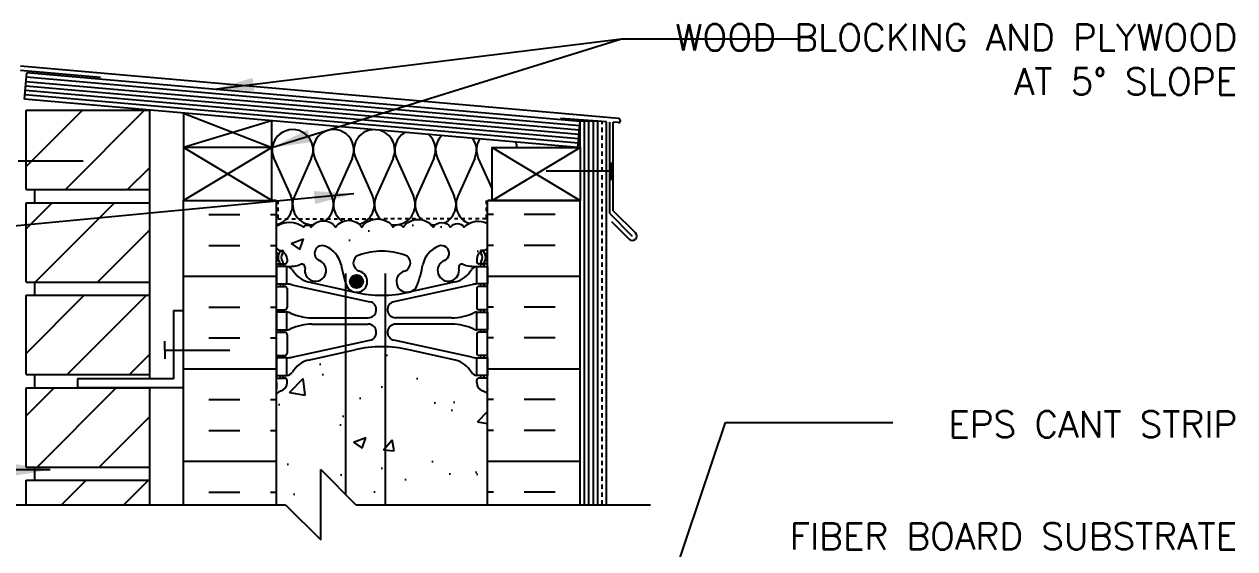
# Model space of a CAD drawing. Header units: inches. Extents: x 85 to 175, y 207.7 to 280.6.
# Drawn here: x 102.74 to 137.09, y 264.83 to 279.72 of the extents above; entities that cross this region are included whole.
import ezdxf

# ---------------------------------------------------------------- set-up
doc = ezdxf.new("R2010")
doc.units = ezdxf.units.IN
doc.header["$LTSCALE"] = 0.5
doc.header["$MEASUREMENT"] = 0
doc.linetypes.add('DASHED2', pattern=[0.375, 0.25, -0.125])
for name, color, linetype in [('HATCH', 12, 'Continuous'), ('line25', 2, 'Continuous'), ('LINE3', 3, 'Continuous'), ('LINE50', 5, 'Continuous'), ('LINE9', 9, 'Continuous'), ('TEXT', 4, 'Continuous'), ('Web_Edge', 9, 'Continuous')]:
    doc.layers.add(name, color=color, linetype=linetype)
doc.styles.add('DIM', font='romans.shx', dxfattribs={"width": 0.7})
doc.styles.add('ROMANS', font='romans.shx', dxfattribs={"height": 1.125})
doc.dimstyles.new('ext_12', dxfattribs={"dimscale": 12, "dimtxt": 0.09375, "dimasz": 0.09375, "dimexe": 0.09375, "dimexo": 0.0625, "dimgap": 0.0625, "dimtad": 1, "dimdec": 1, "dimzin": 3, "dimdsep": 46, "dimlunit": 4, "dimtxsty": 'DIM', "dimcen": 0.09, "dimdle": 0.09375, "dimclrt": 4, "dimadec": 0, "dimazin": 0, "dimtfac": 1, "dimtdec": 1, "dimtmove": 2, "dimatfit": 3, "dimfxl": 1, "dimfrac": 2, "dimtolj": 1, "dimtzin": 0, "dimarcsym": 0})

msp = doc.modelspace()

# ---------------------------------------------------------------- hatches: boundary and pattern name
at = {"layer": 'HATCH'}
h = msp.add_hatch(dxfattribs=at)
h.set_pattern_fill('ANSI31', color=256, scale=10, style=0)
h.set_pattern_definition([(45, (104.1332, 266.4127), (-0.883883, 0.883883), [])])
h.paths.add_polyline_path([(106.296, 266.78), (102.796, 266.78), (102.796, 266.085), (106.296, 266.085)])
h.paths.add_polyline_path([(106.296, 269.405), (102.796, 269.405), (102.796, 267.155), (106.296, 267.155)])
h.paths.add_polyline_path([(106.296, 272.03), (102.796, 272.03), (102.796, 269.78), (106.296, 269.78)])
h.paths.add_polyline_path([(106.296, 274.655), (102.796, 274.655), (102.796, 272.405), (106.296, 272.405)])
h.paths.add_polyline_path([(106.296, 277.28), (102.796, 277.28), (102.796, 275.03), (106.296, 275.03)])
h.paths.add_polyline_path([(106.299, 245.148), (102.796, 245.148), (102.796, 242.898), (106.299, 242.898)])
h.paths.add_polyline_path([(106.3, 247.773), (102.796, 247.773), (102.796, 245.523), (106.299, 245.523)])
h.paths.add_polyline_path([(106.3, 250.398), (102.796, 250.398), (102.796, 248.148), (106.3, 248.148)])
h.paths.add_polyline_path([(106.301, 253.023), (102.796, 253.023), (102.796, 250.773), (106.3, 250.773)])
h.paths.add_polyline_path([(106.3, 255.648), (102.796, 255.648), (102.796, 253.398), (106.301, 253.398)])
h.paths.add_polyline_path([(106.299, 258.273), (102.796, 258.273), (102.796, 256.023), (106.3, 256.023)])
h.paths.add_polyline_path([(106.298, 260.898), (102.796, 260.898), (102.796, 258.648), (106.299, 258.648)])
h.paths.add_polyline_path([(106.297, 263.585), (102.796, 263.585), (102.796, 261.273), (106.298, 261.273)])
h.paths.add_polyline_path([(106.296, 229.398), (102.796, 229.398), (102.796, 227.588), (106.296, 227.588)])
h.paths.add_polyline_path([(106.297, 232.023), (102.796, 232.023), (102.796, 229.773), (106.296, 229.773)])
h.paths.add_polyline_path([(106.297, 234.648), (102.796, 234.648), (102.796, 232.398), (106.297, 232.398)])
h.paths.add_polyline_path([(106.298, 237.273), (104.258, 237.273), (102.796, 237.273), (102.796, 235.023), (106.297, 235.023)])
h.paths.add_polyline_path([(106.298, 239.898), (102.796, 239.898), (102.796, 237.648), (106.298, 237.648)])
h.paths.add_polyline_path([(106.299, 242.523), (102.796, 242.523), (102.796, 240.273), (106.298, 240.273)])
h = msp.add_hatch(dxfattribs=at)
h.set_pattern_fill('INSUL', color=256, scale=7, style=0)
h.set_pattern_definition([(0, (-2816.268, -139.5568), (0, 2.625), []), (0, (-2816.268, -138.6818), (0, 2.625), [0.875, -0.875]), (0, (-2816.268, -137.8068), (0, 2.625), [0.875, -0.875])])
h.paths.add_polyline_path([(107.269, 266.085), (109.894, 266.085), (109.894, 274.717), (107.269, 274.717)])
h = msp.add_hatch(dxfattribs=at)
h.set_pattern_fill('INSUL', color=256, scale=7, style=0)
h.set_pattern_definition([(180, (3042.0552, -139.5568), (0, 2.625), []), (180, (3042.0552, -138.6818), (0, 2.625), [0.875, -0.875]), (180, (3042.0552, -137.8068), (0, 2.625), [0.875, -0.875])])
h.paths.add_polyline_path([(115.894, 266.085), (118.519, 266.085), (118.519, 274.717), (115.894, 274.717)])
h = msp.add_hatch(dxfattribs=at)
h.set_pattern_fill('AR-CONC', color=256, scale=0.5)
h.set_pattern_definition([(50, (0, 0), (3.5863, -0.31376), [0.375, -4.125]), (355, (0, 0), (-0.693757, 3.76096), [0.3, -3.3]), (100.4514, (0.299, -0.026), (2.892544, 3.4472), [0.3187, -3.50571]), (46.1842, (0, 1), (5.336207, -0.827596), [0.5625, -6.1875]), (96.6356, (0.4447, 0.931), (4.67331, 4.87059), [0.47805, -5.25857]), (351.1842, (0, 1), (4.67331, 4.87059), [0.45, -4.95]), (21, (0.5, 0.75), (2.984535, -2.013094), [0.375, -4.125]), (326, (0.5, 0.75), (1.216577, 3.62575), [0.3, -3.3]), (71.4514, (0.7487, 0.5822), (4.20111, 1.612656), [0.3187, -3.50571]), (37.5, (0, 0), (0.060799, 1.664469), [0, -3.26, 0, -3.35, 0, -3.3125]), (7.5, (0, 0), (1.315348, 1.972059), [0, -1.91, 0, -3.185, 0, -1.2625]), (327.5, (-1.115, 0), (2.669112, -0.1127744), [0, -1.25, 0, -3.9, 0, -5.175]), (317.5, (-1.615, 0), (2.91593, 0.500525), [0, -1.625, 0, -2.59, 0, -3.675])])
h.paths.add_polyline_path([(115.894, 230.366, 0.082415), (115.75, 230.445, -0.317837), (115.584, 230.681), (115.584, 230.748, -0.414214), (115.646, 230.811), (115.694, 230.811), (115.694, 230.881), (115.589, 230.881, -0.188973), (115.433, 230.976, 0.196323), (114.984, 231.322), (113.662, 231.613, 0.057795), (112.894, 231.702, 0.057795), (112.126, 231.613), (110.804, 231.322, 0.196323), (110.355, 230.976, -0.188973), (110.199, 230.881), (110.094, 230.881), (110.094, 230.811), (110.141, 230.811, -0.414214), (110.204, 230.748), (110.204, 230.681, -0.317837), (110.037, 230.445, 0.082415), (109.894, 230.366), (109.894, 227.588), (110.55, 227.588), (111.55, 228.588), (111.55, 227.588), (111.55, 226.588), (112.55, 227.588), (115.894, 227.588)])
h.paths.add_polyline_path([(115.894, 236.585), (115.894, 238.674, 0.064398), (115.784, 238.74), (115.694, 238.74), (115.694, 238.781, -0.249069), (115.584, 238.989), (115.584, 239.056, -0.414214), (115.646, 239.119), (115.694, 239.119), (115.694, 239.189), (115.589, 239.189, 0.10046), (115.195, 239.131, -0.601435), (115.075, 239.236, 2.182095), (114.665, 239.023, -1), (114.502, 238.615, -0.24438), (114.054, 239.136, 0.053157), (113.888, 239.75, 1.553132), (113.529, 239.325, -0.735593), (113.542, 238.867, -0.082755), (112.894, 238.759, -0.082755), (112.245, 238.867, -0.735593), (112.258, 239.325, 1.553132), (111.9, 239.75, 0.053157), (111.734, 239.136, -0.24438), (111.285, 238.615, -1), (111.122, 239.023, 2.182095), (110.712, 239.236, -0.601435), (110.592, 239.131, 0.10046), (110.199, 239.189), (110.094, 239.189), (110.094, 239.119), (110.141, 239.119, -0.414214), (110.204, 239.056), (110.204, 238.989, -0.249069), (110.094, 238.781), (110.094, 238.74), (110.004, 238.74, 0.064398), (109.894, 238.674), (109.894, 236.585), (109.894, 234.496, 0.064398), (110.004, 234.43), (110.094, 234.43), (110.094, 234.388, -0.249069), (110.204, 234.181), (110.204, 234.113, -0.414214), (110.141, 234.051), (110.094, 234.051), (110.094, 233.981), (110.199, 233.981, 0.10046), (110.592, 234.038, -0.601435), (110.712, 233.933, 2.182095), (111.122, 234.146, -1), (111.285, 234.555, -0.24438), (111.734, 234.034, 0.053157), (111.9, 233.42, 1.553132), (112.258, 233.844, -0.735593), (112.245, 234.302, -0.082755), (112.894, 234.41, -0.082755), (113.542, 234.302, -0.735593), (113.529, 233.844, 1.553132), (113.888, 233.42, 0.053157), (114.054, 234.034, -0.24438), (114.502, 234.555, -1), (114.665, 234.146, 2.182095), (115.075, 233.933, -0.601435), (115.195, 234.038, 0.10046), (115.589, 233.981), (115.694, 233.981), (115.694, 234.051), (115.646, 234.051, -0.414214), (115.584, 234.113), (115.584, 234.181, -0.249069), (115.694, 234.388), (115.694, 234.43), (115.784, 234.43, 0.064398), (115.894, 234.496)])
h.paths.add_polyline_path([(115.75, 242.724, 0.082415), (115.894, 242.803), (115.894, 248.366, 0.082415), (115.75, 248.445, -0.317837), (115.584, 248.681), (115.584, 248.748, -0.414214), (115.646, 248.811), (115.694, 248.811), (115.694, 248.881), (115.589, 248.881, -0.188973), (115.433, 248.976, 0.196323), (114.984, 249.322), (113.662, 249.613, 0.039111), (113.144, 249.692), (113.144, 246.033), (113.422, 246.033), (113.422, 245.806), (113.163, 245.806), (112.894, 245.806), (112.365, 245.806), (112.365, 246.033), (112.644, 246.033), (112.644, 249.692, 0.039111), (112.126, 249.613), (110.804, 249.322, 0.196323), (110.355, 248.976, -0.188973), (110.199, 248.881), (110.094, 248.881), (110.094, 248.811), (110.141, 248.811, -0.414214), (110.204, 248.748), (110.204, 248.681, -0.317837), (110.037, 248.445, 0.082415), (109.894, 248.366), (109.894, 242.803, 0.082415), (110.037, 242.724, -0.317837), (110.204, 242.489), (110.204, 242.421, -0.414214), (110.141, 242.359), (110.094, 242.359), (110.094, 242.289), (110.199, 242.289, -0.188973), (110.355, 242.194, 0.196323), (110.804, 241.848), (112.126, 241.557, 0.057795), (112.894, 241.468, 0.057795), (113.662, 241.557), (114.984, 241.848, 0.196323), (115.433, 242.194, -0.188973), (115.589, 242.289), (115.694, 242.289), (115.694, 242.359), (115.646, 242.359, -0.414214), (115.584, 242.421), (115.584, 242.489, -0.317837)])
h.paths.add_polyline_path([(115.894, 256.674, 0.064398), (115.784, 256.74), (115.694, 256.74), (115.694, 256.781, -0.249069), (115.584, 256.989), (115.584, 257.056, -0.414214), (115.646, 257.119), (115.694, 257.119), (115.694, 257.189), (115.589, 257.189, 0.10046), (115.195, 257.131, -0.601435), (115.075, 257.236, 2.182095), (114.665, 257.023, -1), (114.502, 256.615, -0.24438), (114.054, 257.136, 0.053157), (113.888, 257.75, 1.553132), (113.529, 257.325, -0.735593), (113.542, 256.867, -0.082755), (112.894, 256.759, -0.082755), (112.245, 256.867, -0.735593), (112.258, 257.325, 1.553132), (111.9, 257.75, 0.053157), (111.734, 257.136, -0.24438), (111.285, 256.615, -1), (111.122, 257.023, 2.182095), (110.712, 257.236, -0.601435), (110.592, 257.131, 0.10046), (110.199, 257.189), (110.094, 257.189), (110.094, 257.119), (110.141, 257.119, -0.414214), (110.204, 257.056), (110.204, 256.989, -0.249069), (110.094, 256.781), (110.094, 256.74), (110.004, 256.74, 0.064398), (109.894, 256.674), (109.894, 254.585), (109.894, 252.374, 0.035064), (109.968, 252.336, -0.068878), (110.004, 252.394, -1.01992), (110.074, 252.337, 0.373015), (110.079, 252.128, -1), (110.013, 252.067, -0.121969), (109.955, 252.172, -0.434164), (109.936, 252.151), (109.894, 252.151), (109.894, 251.411), (110.141, 251.411, -0.414214), (110.204, 251.348), (110.204, 250.813, -0.414214), (110.141, 250.751), (110.094, 250.751), (110.094, 250.681), (110.199, 250.681), (110.199, 250.181), (110.094, 250.181), (110.094, 250.111), (110.141, 250.111, -0.414214), (110.204, 250.048), (110.204, 249.513, -0.414214), (110.141, 249.451), (110.094, 249.451), (110.094, 249.381), (110.199, 249.381, 0.036537), (110.343, 249.405), (112.273, 249.825), (110.259, 249.825), (110.259, 250.085), (112.119, 250.085), (112.119, 252.537), (111.088, 252.537, -0.238221), (111.285, 252.555, -0.014555), (111.325, 252.537), (112.119, 252.537), (112.119, 252.585), (115.894, 252.585)])
h.paths.add_polyline_path([(110.004, 252.43), (110.094, 252.43), (110.094, 252.388, 0.063723), (110.037, 252.417, -0.017922)], flags=16)
h.paths.add_polyline_path([(110.199, 251.981), (110.199, 251.481), (109.899, 251.481), (109.899, 251.981)], flags=16)
h.paths.add_polyline_path([(115.894, 263.585), (112.157, 263.585), (111.157, 264.585), (111.157, 262.585), (110.157, 263.585), (109.894, 263.585), (109.894, 260.803, 0.082415), (110.037, 260.724, -0.317837), (110.204, 260.489), (110.204, 260.421, -0.414214), (110.141, 260.359), (110.094, 260.359), (110.094, 260.289), (110.199, 260.289, -0.188973), (110.355, 260.194, 0.196323), (110.804, 259.848), (112.126, 259.557, 0.057795), (112.894, 259.468, 0.057795), (113.662, 259.557), (114.984, 259.848, 0.196323), (115.433, 260.194, -0.188973), (115.589, 260.289), (115.694, 260.289), (115.694, 260.359), (115.646, 260.359, -0.414214), (115.584, 260.421), (115.584, 260.489, -0.317837), (115.75, 260.724, 0.082415), (115.894, 260.803)])
h.paths.add_polyline_path([(115.894, 269.234, 0.082415), (115.75, 269.313, -0.317837), (115.584, 269.549), (115.584, 269.616, -0.414214), (115.646, 269.679), (115.694, 269.679), (115.694, 269.749), (115.589, 269.749, -0.188973), (115.433, 269.844, 0.196323), (114.984, 270.19), (113.662, 270.481, 0.057795), (112.894, 270.57, 0.057795), (112.126, 270.481), (110.804, 270.19, 0.196323), (110.355, 269.844, -0.188973), (110.199, 269.749), (110.094, 269.749), (110.094, 269.679), (110.141, 269.679, -0.414214), (110.204, 269.616), (110.204, 269.549, -0.317837), (110.037, 269.313, 0.082415), (109.894, 269.234), (109.894, 266.085), (110.157, 266.085), (111.157, 265.085), (111.157, 267.085), (112.157, 266.085), (115.894, 266.085)])
h.paths.add_polyline_path([(114.502, 273.423, -1), (114.665, 273.014, 2.182095), (115.075, 272.801, -0.601435), (115.195, 272.906, 0.10046), (115.589, 272.849), (115.694, 272.849), (115.694, 272.919), (115.646, 272.919, -0.414214), (115.584, 272.981), (115.584, 273.049, -0.249069), (115.694, 273.256), (115.694, 273.298), (115.784, 273.298, 0.064398), (115.894, 273.364), (115.894, 274.068, 0.336749), (115.232, 273.963, 0.520567), (114.845, 273.963, 0.520567), (114.345, 273.963, 0.520567), (113.499, 273.963, 0.520567), (113.216, 273.963, 0.520567), (112.322, 273.963, 0.520567), (111.582, 273.963, 0.520567), (110.889, 273.963, 0.520567), (110.669, 273.963, 0.321585), (109.894, 273.988), (109.894, 273.364, 0.064398), (110.004, 273.298), (110.094, 273.298), (110.094, 273.256, -0.249069), (110.204, 273.049), (110.204, 272.981, -0.414214), (110.141, 272.919), (110.094, 272.919), (110.094, 272.849), (110.199, 272.849, 0.10046), (110.592, 272.906, -0.601435), (110.712, 272.801, 2.182095), (111.122, 273.014, -1), (111.285, 273.423, -0.24438), (111.734, 272.902, 0.053157), (111.9, 272.288, 1.553132), (112.258, 272.712, -0.735593), (112.245, 273.17, -0.082755), (112.894, 273.278, -0.082755), (113.542, 273.17, -0.735593), (113.529, 272.712, 1.553132), (113.888, 272.288, 0.053157), (114.054, 272.902, -0.24438)])
at = {"layer": 'LINE3'}
h = msp.add_hatch(color=256, dxfattribs=at)
h.paths.add_polyline_path([(112.36, 272.453, 0.831395), (111.991, 272.453)])
h.paths.add_polyline_path([(112.363, 272.419, 0.045935), (112.36, 272.453), (111.991, 272.453, 0.045935), (111.988, 272.419, 1)])

# ---------------------------------------------------------------- linework, layer by layer
at = {"layer": 'HATCH'}
for p, q in [((119.61, 277.044), (102.644, 278.529)), ((104.909, 278.205), (102.644, 278.403)), ((118.486, 276.59), (102.79, 277.964)), ((118.496, 276.715), (102.801, 278.088)), ((118.507, 276.839), (102.812, 278.213)), ((118.464, 276.341), (102.768, 277.715)), ((118.475, 276.466), (102.779, 277.839)), ((107.269, 277.195), (109.769, 276.217)), ((109.758, 276.978), (107.269, 276.217)), ((119.269, 276.951), (117.962, 277.042)), ((118.644, 266.085), (118.644, 276.968)), ((118.769, 266.085), (118.769, 276.968)), ((118.894, 266.085), (118.894, 276.968)), ((119.269, 266.085), (119.269, 276.951)), ((119.362, 274.346), (119.362, 276.943)), ((119.6, 276.931), (119.456, 276.94)), ((119.456, 274.429), (119.456, 276.94)), ((109.769, 274.717), (107.269, 276.217)), ((109.769, 276.217), (107.269, 274.717)), ((116.019, 274.717), (118.519, 276.217)), ((116.019, 276.217), (118.519, 274.717)), ((109.832, 275.913), (110.311, 274.84)), ((110.891, 275.914), (110.412, 274.84)), ((110.991, 275.913), (111.47, 274.84)), ((112.05, 275.914), (111.571, 274.84)), ((112.15, 275.913), (112.63, 274.84)), ((113.209, 275.914), (112.73, 274.84)), ((113.309, 275.913), (113.789, 274.84)), ((114.368, 275.914), (113.889, 274.84)), ((114.468, 275.913), (114.948, 274.84)), ((115.527, 275.914), (115.049, 274.84)), ((115.628, 275.913), (116.019, 275.039)), ((119.362, 274.346), (119.999, 273.709)), ((119.412, 274.119), (119.911, 273.621)), ((119.456, 274.429), (120.087, 273.798))]:
    msp.add_line(p, q, dxfattribs=at)
at = {"layer": 'HATCH', "color": 6, "linetype": 'DASHED2', "ltscale": 0.5}
for points in [[(108.581, 274.717), (109.938, 274.717), (109.938, 274.196), (112.894, 274.196)], [(117.206, 274.717), (115.85, 274.717), (115.85, 274.196), (112.894, 274.196)]]:
    msp.add_lwpolyline(points, dxfattribs=at)
at = {"layer": 'HATCH'}
msp.add_lwpolyline([(109.894, 273.988, -0.321585), (110.669, 273.963, -0.520567), (110.889, 273.963, -0.520567), (111.582, 273.963, -0.520567), (112.322, 273.963, -0.520567), (113.216, 273.963, -0.520567), (113.499, 273.963, -0.520567), (114.345, 273.963, -0.520567), (114.845, 273.963, -0.520567), (115.232, 273.963, -0.336749), (115.894, 274.068)], format="xyb", dxfattribs=at)
for centre, radius, start, end in [((119.605, 276.988), 0.0567, 265, 85), ((110.361, 276.15), 0.58, 335.9664, 204.0694), ((111.52, 276.15), 0.58, 335.9664, 204.0694), ((112.68, 276.15), 0.58, 95.5654, 204.0694), ((112.68, 276.15), 0.58, 335.9664, 74.4346), ((113.839, 276.15), 0.58, 121.0207, 204.0694), ((113.839, 276.15), 0.58, 335.9664, 48.9793), ((114.998, 276.15), 0.58, 135.6124, 204.0694), ((114.998, 276.15), 0.58, 335.9664, 34.3876), ((116.157, 276.15), 0.58, 147.5967, 204.0694), ((116.157, 276.15), 0.58, 6.6407, 22.4033), ((109.782, 274.604), 0.58, 281.1403, 24.0694), ((110.941, 274.604), 0.58, 155.9664, 270), ((110.941, 274.604), 0.58, 306.8576, 24.0694), ((112.1, 274.604), 0.58, 155.9664, 236.3673), ((112.1, 274.604), 0.58, 284.902, 24.0694), ((113.26, 274.604), 0.58, 155.9664, 225.678), ((113.259, 274.604), 0.58, 281.4231, 24.0694), ((114.419, 274.604), 0.58, 155.9664, 228.2793), ((114.418, 274.604), 0.58, 296.0284, 24.0694), ((115.578, 274.604), 0.58, 155.9664, 248.3593), ((115.578, 274.604), 0.58, 297.6798, 302.977), ((110.941, 274.604), 0.58, 270, 270.0458), ((113.26, 274.604), 0.58, 259.8878, 270), ((113.259, 274.604), 0.58, 270, 273.6965), ((114.419, 274.604), 0.58, 255.8368, 268.3302), ((119.999, 273.709), 0.125, 225, 45)]:
    msp.add_arc(centre, radius, start, end, dxfattribs=at)
at = {"layer": 'line25'}
for p, q in [((102.757, 277.59), (102.823, 278.337)), ((118.518, 276.964), (102.823, 278.337)), ((118.453, 276.217), (102.757, 277.59)), ((102.796, 275.03), (102.796, 277.28)), ((102.796, 277.28), (106.296, 277.28)), ((106.296, 277.28), (106.296, 269.66)), ((107.269, 277.195), (107.269, 274.717)), ((109.769, 274.717), (109.769, 276.977)), ((118.453, 276.217), (118.518, 276.964)), ((118.519, 276.217), (118.519, 276.968)), ((119.019, 276.968), (118.519, 276.968)), ((119.019, 266.085), (119.019, 276.968)), ((109.769, 276.217), (107.269, 276.217)), ((102.796, 275.03), (106.296, 275.03)), ((103.046, 274.655), (103.046, 275.03)), ((103.046, 274.655), (103.046, 275.03)), ((102.796, 272.405), (102.796, 274.655)), ((102.796, 274.655), (106.296, 274.655)), ((107.269, 274.717), (109.769, 274.717)), ((109.894, 274.717), (109.769, 274.717)), ((109.894, 274.717), (109.894, 266.085)), ((115.894, 274.717), (116.019, 274.717)), ((115.894, 266.085), (115.894, 274.717)), ((102.796, 272.405), (106.296, 272.405)), ((103.046, 272.03), (103.046, 272.405)), ((103.046, 272.03), (103.046, 272.405)), ((102.796, 269.78), (102.796, 272.03)), ((102.796, 272.03), (106.296, 272.03)), ((102.796, 269.78), (106.296, 269.78)), ((103.046, 269.405), (103.046, 269.78)), ((103.046, 269.405), (103.046, 269.78)), ((102.796, 267.155), (102.796, 269.405)), ((102.796, 269.405), (106.296, 269.405)), ((106.296, 269.41), (106.296, 266.085)), ((102.796, 267.155), (106.296, 267.155)), ((103.046, 266.78), (103.046, 267.155)), ((103.046, 266.78), (103.046, 267.155)), ((102.796, 266.085), (102.796, 266.78)), ((102.796, 266.78), (106.296, 266.78))]:
    msp.add_line(p, q, dxfattribs=at)
msp.add_lwpolyline([(118.519, 276.217), (118.519, 274.717), (116.019, 274.717), (116.019, 276.217)], close=True, dxfattribs=at)
at = {"layer": 'LINE3'}
for p, q in [((111.871, 266.372), (111.871, 272.648)), ((112.994, 266.085), (112.994, 272.648))]:
    msp.add_line(p, q, dxfattribs=at)
msp.add_circle((112.175, 272.419), 0.188, dxfattribs=at)
at = {"layer": 'LINE50', "color": 9, "linetype": 'DASHED2'}
msp.add_line((119.144, 266.085), (119.144, 276.959), dxfattribs=at)
at = {"layer": 'LINE50'}
for p, q in [((107.269, 274.717), (109.894, 274.717)), ((107.269, 266.085), (107.269, 274.717)), ((115.894, 274.717), (118.519, 274.717)), ((118.519, 266.085), (118.519, 274.717))]:
    msp.add_line(p, q, dxfattribs=at)
at = {"layer": 'LINE9'}
for p, q in [((102.575, 275.842), (104.421, 275.842)), ((119.397, 275.546), (117.551, 275.546)), ((119.397, 275.546), (119.397, 275.796)), ((119.397, 275.546), (119.397, 275.296)), ((106.981, 271.597), (106.981, 269.66)), ((106.981, 271.597), (107.231, 271.597)), ((106.731, 270.472), (106.731, 270.722)), ((106.731, 270.472), (108.576, 270.472)), ((106.731, 270.472), (106.731, 270.222)), ((106.981, 269.66), (104.258, 269.66)), ((104.258, 269.66), (104.258, 269.41)), ((104.258, 269.41), (107.258, 269.41)), ((111.157, 265.085), (111.157, 267.085)), ((112.157, 266.085), (111.157, 267.085)), ((101.796, 266.085), (110.157, 266.085)), ((110.157, 266.085), (111.157, 265.085)), ((112.157, 266.085), (120.519, 266.085))]:
    msp.add_line(p, q, dxfattribs=at)
at = {"layer": 'Web_Edge'}
for p, q in [((110.004, 273.298), (110.094, 273.298)), ((110.094, 273.298), (110.094, 273.256)), ((115.784, 273.298), (115.694, 273.298)), ((115.694, 273.298), (115.694, 273.256)), ((109.894, 273.019), (109.936, 273.019)), ((109.894, 272.919), (110.141, 272.919)), ((110.004, 272.919), (110.004, 272.849)), ((110.094, 272.919), (110.094, 272.849)), ((110.204, 273.049), (110.204, 272.981)), ((115.584, 273.049), (115.584, 272.981)), ((115.894, 272.919), (115.646, 272.919)), ((115.694, 272.919), (115.694, 272.849)), ((115.784, 272.919), (115.784, 272.849)), ((115.894, 273.019), (115.852, 273.019)), ((110.804, 272.408), (112.126, 272.117)), ((114.984, 272.408), (113.662, 272.117)), ((109.894, 272.279), (110.141, 272.279)), ((110.004, 272.349), (110.004, 272.279)), ((110.094, 272.349), (110.094, 272.279)), ((110.204, 272.216), (110.204, 271.681)), ((110.343, 272.325), (112.554, 271.844)), ((115.445, 272.325), (113.233, 271.844)), ((115.584, 272.216), (115.584, 271.681)), ((115.894, 272.279), (115.646, 272.279)), ((115.694, 272.349), (115.694, 272.279)), ((115.784, 272.349), (115.784, 272.279)), ((109.894, 271.619), (110.141, 271.619)), ((110.004, 271.619), (110.004, 271.549)), ((110.094, 271.619), (110.094, 271.549)), ((110.908, 271.389), (112.505, 271.389)), ((114.879, 271.389), (113.283, 271.389)), ((115.894, 271.619), (115.646, 271.619)), ((115.694, 271.619), (115.694, 271.549)), ((115.784, 271.619), (115.784, 271.549)), ((110.004, 271.049), (110.004, 270.979)), ((110.094, 271.049), (110.094, 270.979)), ((110.908, 271.209), (112.505, 271.209)), ((114.879, 271.209), (113.283, 271.209)), ((115.694, 271.049), (115.694, 270.979)), ((115.784, 271.049), (115.784, 270.979)), ((109.894, 270.979), (110.141, 270.979)), ((110.204, 270.916), (110.204, 270.381)), ((110.343, 270.273), (112.554, 270.754)), ((115.445, 270.273), (113.233, 270.754)), ((115.584, 270.916), (115.584, 270.381)), ((115.894, 270.979), (115.646, 270.979)), ((110.804, 270.19), (112.126, 270.481)), ((114.984, 270.19), (113.662, 270.481)), ((109.894, 270.319), (110.141, 270.319)), ((110.004, 270.319), (110.004, 270.249)), ((110.094, 270.319), (110.094, 270.249)), ((115.894, 270.319), (115.646, 270.319)), ((115.694, 270.319), (115.694, 270.249)), ((115.784, 270.319), (115.784, 270.249)), ((109.894, 269.679), (110.141, 269.679)), ((110.004, 269.749), (110.004, 269.679)), ((110.094, 269.749), (110.094, 269.679)), ((115.894, 269.679), (115.646, 269.679)), ((115.694, 269.749), (115.694, 269.679)), ((115.784, 269.749), (115.784, 269.679)), ((109.904, 269.559), (109.904, 269.373)), ((110.204, 269.549), (110.204, 269.616)), ((115.584, 269.549), (115.584, 269.616)), ((115.884, 269.559), (115.884, 269.373))]:
    msp.add_line(p, q, dxfattribs=at)
for points in [[(109.899, 272.349), (110.199, 272.349), (110.199, 272.849), (109.899, 272.849)], [(115.889, 272.349), (115.589, 272.349), (115.589, 272.849), (115.889, 272.849)], [(109.899, 271.049), (110.199, 271.049), (110.199, 271.549), (109.899, 271.549)], [(115.889, 271.049), (115.589, 271.049), (115.589, 271.549), (115.889, 271.549)], [(109.899, 269.749), (110.199, 269.749), (110.199, 270.249), (109.899, 270.249)], [(115.889, 269.749), (115.589, 269.749), (115.589, 270.249), (115.889, 270.249)]]:
    msp.add_lwpolyline(points, close=True, dxfattribs=at)
for centre, radius, start, end in [((111.204, 273.218), 0.22, 68.1963, 248.1963), ((111.009, 272.731), 0.745, 13.2652, 68.1963), ((114.779, 272.731), 0.745, 111.8037, 166.7348), ((114.584, 273.218), 0.22, 291.8037, 111.8037), ((110.204, 273.756), 0.5, 231.6833, 250.5288), ((110.204, 273.756), 0.6, 238.8907, 245.0748), ((110.197, 273.103), 0.25, 140.1145, 222.4609), ((109.942, 273.194), 0.02, 340.7916, 65.0748), ((110.04, 273.234), 0.045, 319.1879, 141.448), ((109.954, 273.049), 0.25, 0, 70.5288), ((110.197, 273.103), 0.16, 140.0001, 222.4609), ((112.323, 272.943), 0.24, 108.923, 254.2747), ((112.894, 271.278), 2, 90, 108.923), ((112.894, 271.278), 2, 71.077, 90), ((113.464, 272.943), 0.24, 285.7253, 71.077), ((115.834, 273.049), 0.25, 109.4712, 180), ((115.748, 273.234), 0.045, 38.552, 220.8121), ((115.59, 273.103), 0.16, 317.5391, 39.9999), ((115.584, 273.756), 0.5, 289.4712, 308.3167), ((115.59, 273.103), 0.25, 317.5391, 39.8855), ((115.845, 273.194), 0.02, 114.9252, 199.2084), ((115.584, 273.756), 0.6, 294.9252, 301.1093), ((109.936, 273.039), 0.02, 270, 14.1541), ((110.046, 272.965), 0.045, 222.4609, 42.4609), ((110.141, 272.981), 0.0625, 270, 0), ((110.255, 273.847), 1, 266.7879, 289.9067), ((110.156, 272.603), 0.25, 37.2777, 80.0823), ((111.003, 273.131), 0.75, 210.155, 254.5838), ((110.624, 272.822), 0.09, 346.6795, 108.8651), ((111.009, 272.731), 0.305, 166.6795, 68.1963), ((114.697, 273.373), 3, 189.0273, 201.1984), ((111.091, 273.373), 3, 338.8016, 350.9727), ((114.779, 272.731), 0.305, 111.8037, 13.3205), ((114.784, 273.131), 0.75, 285.4162, 329.845), ((115.163, 272.822), 0.09, 71.1349, 193.3205), ((115.533, 273.847), 1, 250.0933, 273.2121), ((115.632, 272.603), 0.25, 99.9177, 142.7223), ((115.646, 272.981), 0.0625, 180, 270), ((115.741, 272.965), 0.045, 137.5391, 317.5391), ((115.852, 273.039), 0.02, 165.8459, 270), ((112.175, 272.419), 0.305, 205.3782, 74.2747), ((113.612, 272.419), 0.305, 105.7253, 334.6218), ((110.141, 272.216), 0.0625, 0, 90), ((110.108, 271.353), 1, 76.4291, 84.7991), ((112.894, 275.384), 3.356, 256.7692, 270), ((112.894, 275.384), 3.356, 270, 283.2308), ((115.679, 271.353), 1, 95.2009, 103.5709), ((115.646, 272.216), 0.0625, 90, 180), ((112.505, 271.619), 0.23, 270, 77.6055), ((113.283, 271.619), 0.23, 102.3945, 270), ((110.141, 271.681), 0.0625, 270, 0), ((110.195, 271.33), 0.219, 60.4937, 88.92), ((110.939, 272.989), 1.6, 246.5673, 268.9203), ((114.849, 272.989), 1.6, 271.0797, 293.4327), ((115.593, 271.33), 0.219, 91.08, 119.5063), ((115.646, 271.681), 0.0625, 180, 270), ((110.195, 271.268), 0.219, 271.08, 299.5063), ((110.195, 271.268), 0.219, 271.08, 299.5063), ((110.939, 269.609), 1.6, 91.0797, 113.4327), ((110.939, 269.609), 1.6, 91.0797, 113.4327), ((112.505, 270.979), 0.23, 282.3945, 90), ((113.283, 270.979), 0.23, 90, 257.6055), ((114.849, 269.609), 1.6, 66.5673, 88.9203), ((114.849, 269.609), 1.6, 66.5673, 88.9203), ((115.593, 271.268), 0.219, 240.4937, 268.92), ((115.593, 271.268), 0.219, 240.4937, 268.92), ((110.141, 270.916), 0.0625, 0, 90), ((115.646, 270.916), 0.0625, 90, 180), ((110.141, 270.381), 0.0625, 270, 0), ((112.894, 267.213), 3.356, 90, 103.2308), ((112.894, 267.213), 3.356, 76.7692, 90), ((115.646, 270.381), 0.0625, 180, 270), ((110.108, 271.245), 1, 275.2009, 283.5709), ((111.003, 269.467), 0.75, 105.4162, 149.845), ((114.784, 269.467), 0.75, 30.155, 74.5838), ((115.679, 271.245), 1, 256.4291, 264.7991), ((110.141, 269.616), 0.0625, 360, 90), ((110.156, 269.995), 0.25, 279.9177, 322.7223), ((115.632, 269.995), 0.25, 217.2777, 260.0823), ((115.646, 269.616), 0.0625, 90, 180), ((109.884, 269.559), 0.02, 0, 60.012), ((109.884, 269.373), 0.02, 301.073, 0), ((110.204, 268.842), 0.6, 121.073, 121.1093), ((110.204, 268.842), 0.5, 109.4712, 128.3167), ((109.954, 269.549), 0.25, 289.4712, 360), ((115.834, 269.549), 0.25, 180, 250.5288), ((115.584, 268.842), 0.5, 51.6833, 70.5288), ((115.904, 269.559), 0.02, 119.988, 180), ((115.904, 269.373), 0.02, 180, 238.927), ((115.584, 268.842), 0.6, 58.8907, 58.927)]:
    msp.add_arc(centre, radius, start, end, dxfattribs=at)

# ---------------------------------------------------------------- texts
at = {"layer": 'TEXT', "char_height": 0.75, "attachment_point": 3, "style": 'ROMANS'}
for s, insert, width in [('\\A1;WOOD BLOCKING AND PLYWOOD \\PAT 5%%D SLOPE', (137.159, 279.72), 17.3954), ('\\A1;EPS CANT STRIP', (137.159, 268.742), 9.59335), ('\\A1;FIBER BOARD SUBSTRATE\\Pw/ ROOF MEMBRANE \\PON 3 {\\H0.7x;\\S1/2;}" (89mm) RIGID \\PINSULATION', (137.159, 265.566), 26.1134)]:
    msp.add_mtext(s, dxfattribs=dict(at, insert=insert, width=width))

# ---------------------------------------------------------------- leaders
at = {"layer": 'TEXT'}
for points, override in [([(108.132, 277.873), (119.688, 279.309), (124.776, 279.309)], {"dimgap": 0.0625, "dimtad": 0}), ([(109.769, 276.217), (119.688, 279.309)], {"dimgap": 0.0625, "dimtad": 0}), ([(112.1, 274.908), (100.352, 273.792), (96.112, 273.792)], {"dimtad": 0}), ([(120.127, 260.938), (122.641, 268.417), (127.388, 268.417)], {"dimgap": 0.0625, "dimtad": 0})]:
    msp.add_leader(points, dimstyle='ext_12', override=override, dxfattribs=at)
at = {"layer": 'TEXT', "color": 4}
msp.add_leader([(103.485, 267.076), (96.362, 267.076)], dimstyle='ext_12', override={"dimgap": 0.0625, "dimtad": 0}, dxfattribs=at)

doc.saveas('drawing.dxf')
